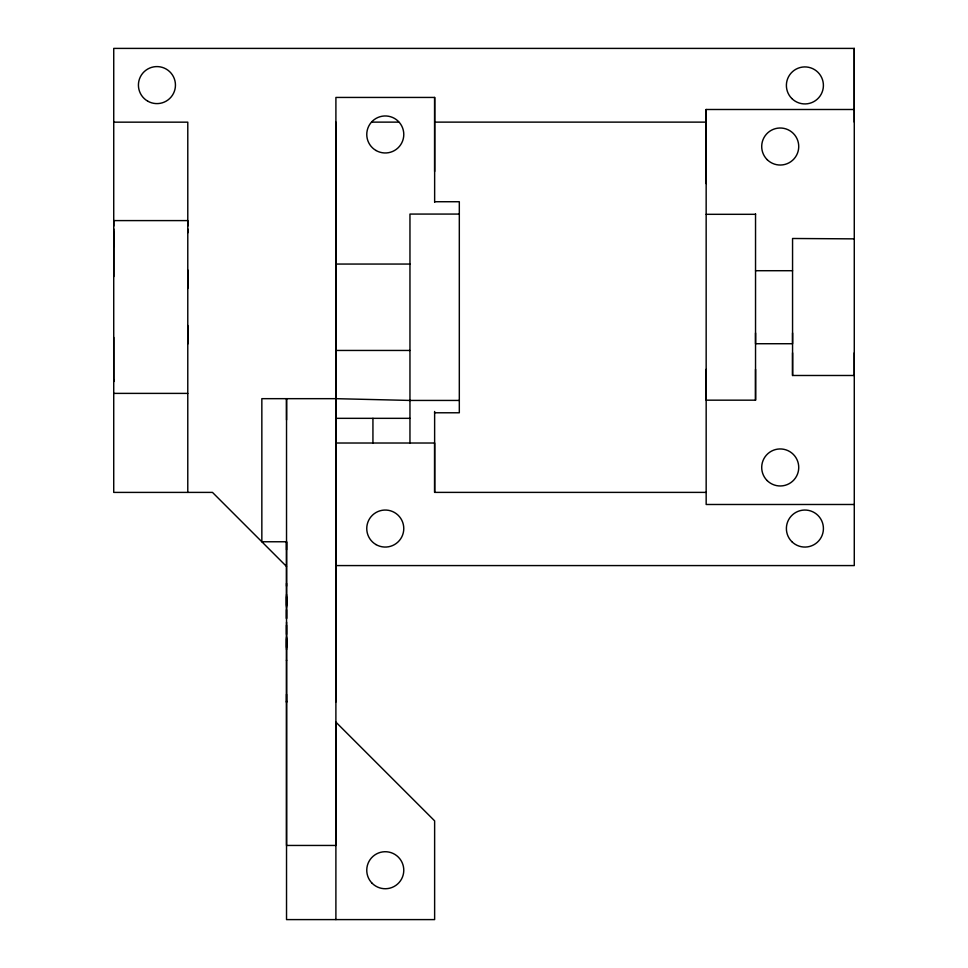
<?xml version="1.0" encoding="UTF-8"?>
<svg xmlns="http://www.w3.org/2000/svg" width="968" height="968" viewBox="0 0 968 968"><rect width="100%" height="100%" fill="white"/><g stroke="black" fill="none" stroke-linecap="round" stroke-linejoin="round"><path stroke-width="1.45" d="M113.74 246.586L113.752 232.32L113.764 276.618M187.78 492.409L187.792 122.162L113.74 122.162M286.552 622.061L286.528 845.451L335.896 845.451L335.908 97.441L434.644 97.441L434.644 171.493M286.528 618.334L286.54 541.838L286.54 549.836M286.528 701.014L286.528 702.284L286.528 694.286M286.54 649.588L286.552 636.956M335.763 398.671L335.908 122.125L335.908 171.493M335.896 649.588L335.92 636.956M372.934 443.017L372.934 418.333M409.96 443.017L409.96 214.073L459.316 214.073M706.168 492.385L434.632 492.385L434.632 412.295M434.644 202.227L434.644 97.441M706.168 369.34L706.168 400.171L755.536 400.171L755.536 369.34M755.536 332.968L755.536 343.725L792.562 343.725L792.562 332.968M854.272 352.824L854.272 375.487L792.562 375.487L792.562 352.824M854.272 122.125L854.272 48.4L113.74 48.4L113.728 492.409L212.476 492.397L286.528 566.449M113.74 380.025L113.728 381.658L113.716 337.36M286.528 647.447L286.54 638.662M286.528 660.636L286.528 660.079M335.896 660.636L335.896 660.079M335.896 647.447L335.896 398.671L261.844 398.671L261.844 541.765L286.528 541.765M335.896 701.969L335.872 609.719M335.896 542.153L335.92 607.166M706.156 183.569L706.156 109.493L854.272 109.493M371.809 122.125L398.731 122.125M434.644 122.125L706.156 122.125M434.632 201.731L459.316 201.731L459.316 412.779L434.632 412.779L434.632 411.485M755.536 214.315L706.168 214.315M792.562 375.487L792.562 238.491L854.272 238.866M335.908 264.058L409.96 264.058M335.908 350.452L409.96 350.452M113.74 393.383L187.792 393.395M459.316 400.437L409.96 400.437L335.896 398.671M335.896 418.333L409.96 418.333M335.896 443.017L434.632 443.017L434.632 492.385M854.272 504.485L706.168 504.485L706.156 109.493M335.896 565.578L854.284 565.578L854.272 48.4M187.792 228.956L187.792 232.828M113.74 228.956L113.74 232.828M335.896 583.341L335.896 586.172M286.528 583.353L286.528 586.184M335.896 596.663L335.908 605.46M286.528 596.675L286.54 605.46M792.562 270.713L755.536 270.713M335.872 632.745L335.872 634.403M286.54 419.93L286.528 398.671L286.528 919.6L434.632 919.6L434.632 820.864L335.896 722.128L335.896 919.6M286.528 594.521L286.552 607.166M286.504 609.719L286.504 618.867M286.516 634.403L286.504 625.255M755.536 213.807L755.536 400.171M187.792 226.101L187.792 220.595L113.74 220.595L113.74 226.101M187.792 269.963L187.792 288.476M187.792 325.502L187.792 344.015M791.812 98.518A18.513 18.513 0 0 0 822.776 90.218A18.513 18.513 0 0 0 800.112 67.542A18.513 18.513 0 0 0 791.812 98.518M767.128 480.551A18.513 18.513 0 0 0 798.104 472.251A18.513 18.513 0 0 0 775.428 449.575A18.513 18.513 0 0 0 767.128 480.551M791.812 541.644A18.513 18.513 0 0 0 822.788 533.344A18.513 18.513 0 0 0 800.112 510.668A18.513 18.513 0 0 0 791.812 541.644M147.68 101.132A18.513 18.513 0 0 0 175.45 85.099A18.513 18.513 0 0 0 147.68 69.067A18.513 18.513 0 0 0 147.68 101.132M767.128 159.611A18.513 18.513 0 0 0 798.104 151.31A18.513 18.513 0 0 0 775.428 128.635A18.513 18.513 0 0 0 767.128 159.611M376.02 150.5A18.513 18.513 0 0 0 403.789 134.467A18.513 18.513 0 0 0 376.02 118.435A18.513 18.513 0 0 0 376.02 150.5M376.007 544.585A18.513 18.513 0 0 0 403.777 528.552A18.513 18.513 0 0 0 376.007 512.52A18.513 18.513 0 0 0 376.007 544.585M372.184 883.324A18.513 18.513 0 0 0 403.148 875.024A18.513 18.513 0 0 0 380.472 852.348A18.513 18.513 0 0 0 372.184 883.324"/></g></svg>
